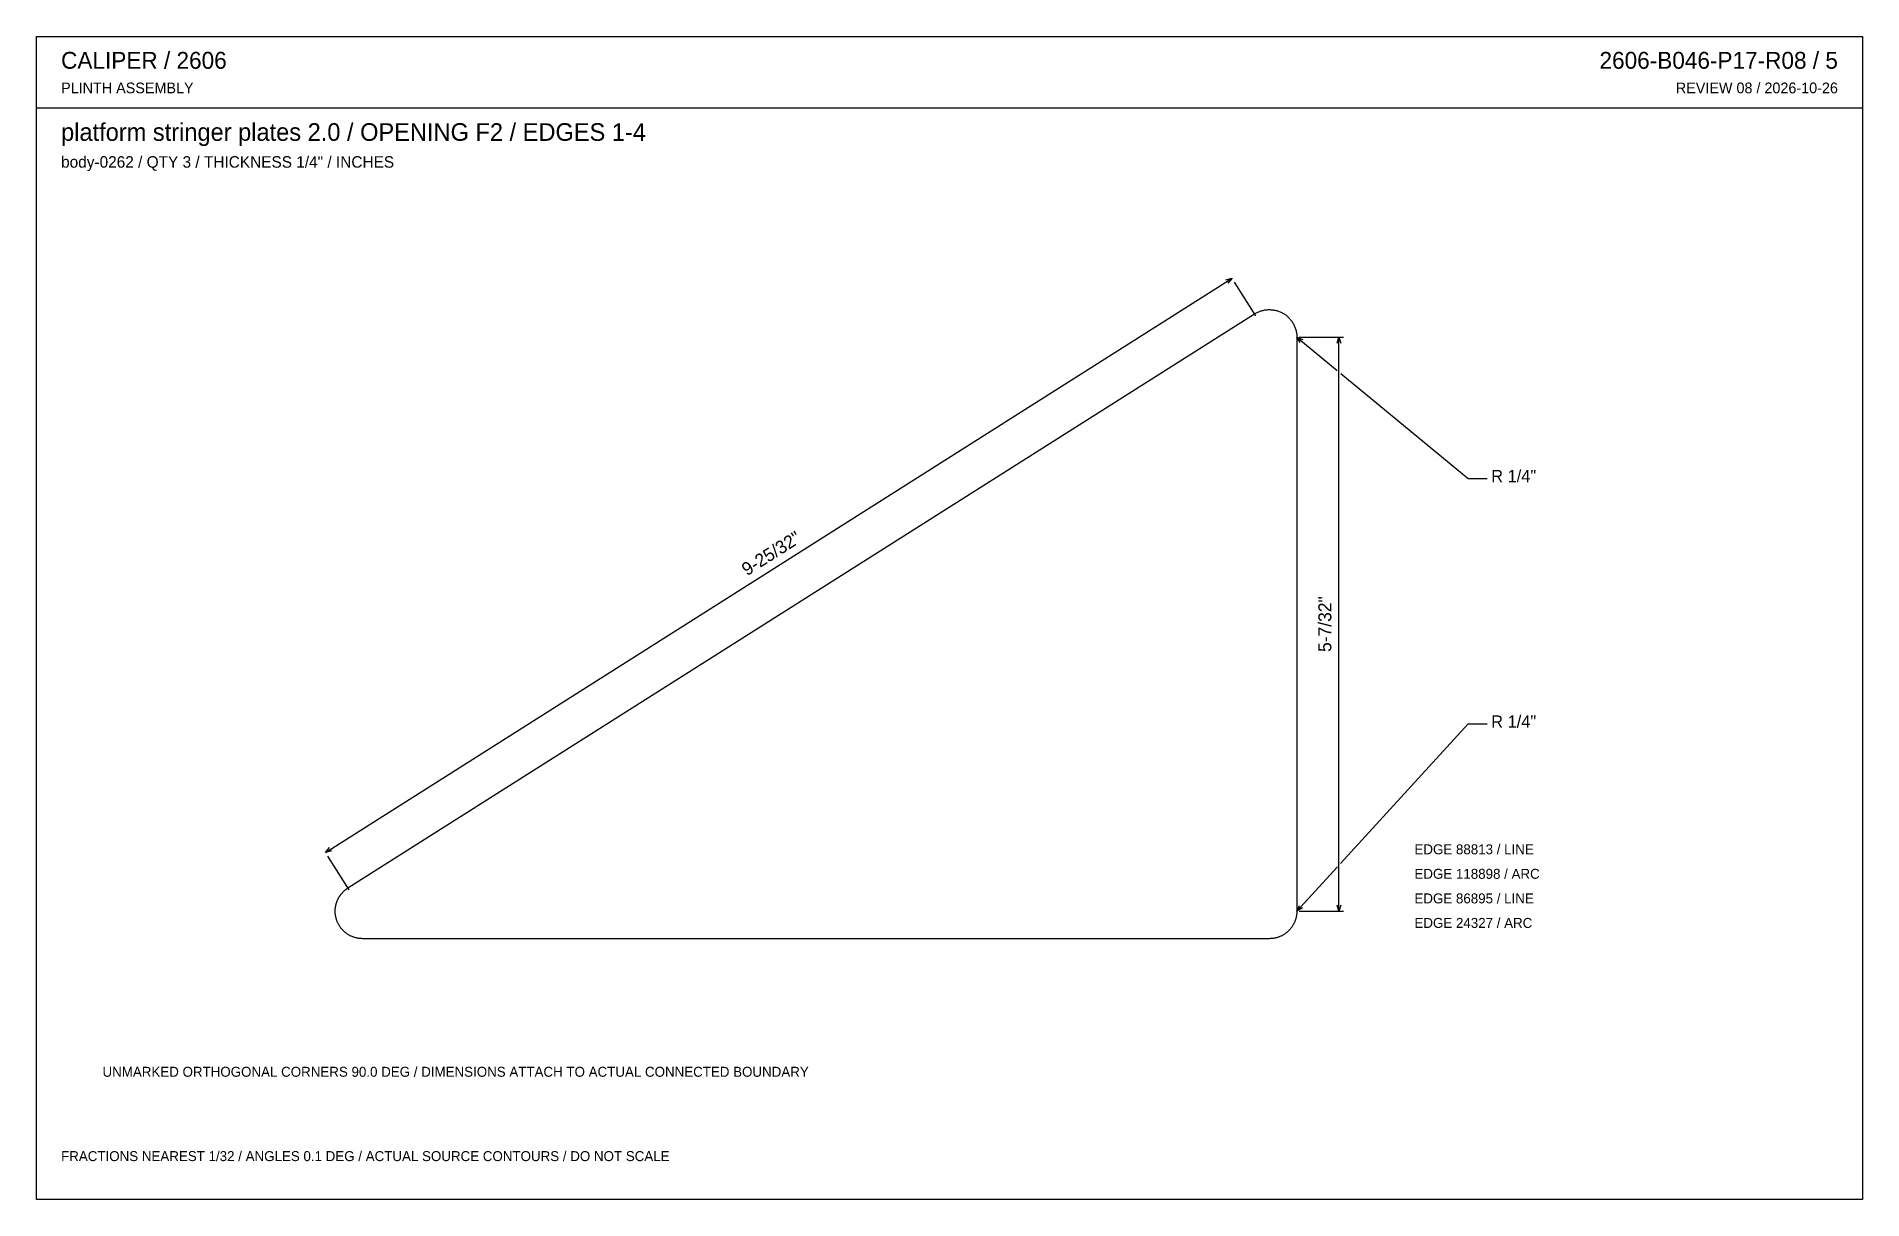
# Model space of a CAD drawing. Header units: inches. Extents: x 0.5 to 33.5, y 0.5 to 21.5.
import ezdxf
from ezdxf.enums import TextEntityAlignment as Align

# ---------------------------------------------------------------- set-up
doc = ezdxf.new("R2010")
doc.units = ezdxf.units.IN
doc.header["$MEASUREMENT"] = 0

msp = doc.modelspace()

# ---------------------------------------------------------------- linework, layer by layer
at = {"layer": 'ANNOTATION'}
for p, q in [((5.702, 6.757), (22.116, 17.152)), ((22.003, 17.121), (22.116, 17.152)), ((22.116, 17.152), (22.04, 17.063)), ((22.547, 16.471), (22.16, 17.081)), ((23.288, 16.086), (24.019, 15.482)), ((23.351, 15.989), (23.288, 16.086)), ((23.288, 16.086), (23.395, 16.042)), ((23.329, 16.086), (24.135, 16.086)), ((24.017, 15.975), (24.051, 16.086)), ((24.051, 5.692), (24.051, 16.086)), ((24.051, 16.086), (24.086, 15.975)), ((24.084, 15.429), (26.389, 13.528)), ((26.389, 13.528), (26.736, 13.528)), ((24.08, 6.558), (26.389, 9.083)), ((26.389, 9.083), (26.736, 9.083)), ((5.702, 6.757), (5.777, 6.846)), ((5.814, 6.787), (5.702, 6.757)), ((6.133, 6.077), (5.746, 6.687)), ((23.288, 5.692), (24.023, 6.496)), ((23.288, 5.692), (23.337, 5.797)), ((23.388, 5.75), (23.288, 5.692)), ((23.329, 5.692), (24.135, 5.692)), ((24.051, 5.692), (24.017, 5.803)), ((24.086, 5.803), (24.051, 5.692))]:
    msp.add_line(p, q, dxfattribs=at)
at = {"layer": 'OUTLINE'}
for p, q in [((0.472, 21.528), (33.528, 21.528)), ((0.472, 0.472), (0.472, 21.528)), ((33.528, 21.528), (33.528, 0.472)), ((0.472, 20.236), (33.528, 20.236)), ((22.553, 16.523), (22.568, 16.531)), ((22.568, 16.531), (22.583, 16.538)), ((22.583, 16.538), (22.598, 16.545)), ((22.598, 16.545), (22.613, 16.551)), ((22.613, 16.551), (22.629, 16.556)), ((22.629, 16.556), (22.644, 16.561)), ((22.644, 16.561), (22.66, 16.566)), ((22.66, 16.566), (22.677, 16.57)), ((22.677, 16.57), (22.693, 16.574)), ((22.693, 16.574), (22.709, 16.577)), ((22.709, 16.577), (22.725, 16.579)), ((22.725, 16.579), (22.742, 16.581)), ((22.742, 16.581), (22.758, 16.582)), ((22.758, 16.582), (22.775, 16.583)), ((22.775, 16.583), (22.792, 16.583)), ((22.792, 16.583), (22.808, 16.583)), ((22.808, 16.583), (22.825, 16.582)), ((22.825, 16.582), (22.841, 16.581)), ((22.841, 16.581), (22.858, 16.579)), ((22.858, 16.579), (22.874, 16.576)), ((22.874, 16.576), (22.89, 16.573)), ((22.89, 16.573), (22.907, 16.57)), ((22.907, 16.57), (22.923, 16.565)), ((22.923, 16.565), (22.939, 16.561)), ((22.939, 16.561), (22.954, 16.555)), ((22.954, 16.555), (22.97, 16.55)), ((22.97, 16.55), (22.985, 16.543)), ((22.985, 16.543), (23, 16.537)), ((23, 16.537), (23.015, 16.529)), ((23.015, 16.529), (23.03, 16.522)), ((6.11, 6.112), (22.524, 16.506)), ((22.524, 16.506), (22.538, 16.515)), ((22.538, 16.515), (22.553, 16.523)), ((23.03, 16.522), (23.044, 16.513)), ((23.044, 16.513), (23.059, 16.505)), ((23.059, 16.505), (23.072, 16.496)), ((23.072, 16.496), (23.086, 16.486)), ((23.086, 16.486), (23.099, 16.476)), ((23.099, 16.476), (23.112, 16.465)), ((23.112, 16.465), (23.124, 16.454)), ((23.124, 16.454), (23.136, 16.443)), ((23.136, 16.443), (23.148, 16.431)), ((23.148, 16.431), (23.16, 16.419)), ((23.16, 16.419), (23.17, 16.407)), ((23.17, 16.407), (23.181, 16.394)), ((23.181, 16.394), (23.191, 16.381)), ((23.191, 16.381), (23.201, 16.367)), ((23.201, 16.367), (23.21, 16.353)), ((23.21, 16.353), (23.218, 16.339)), ((23.218, 16.339), (23.227, 16.325)), ((23.227, 16.325), (23.234, 16.31)), ((23.234, 16.31), (23.242, 16.295)), ((23.242, 16.295), (23.248, 16.28)), ((23.248, 16.28), (23.254, 16.264)), ((23.254, 16.264), (23.26, 16.249)), ((23.26, 16.249), (23.265, 16.233)), ((23.265, 16.233), (23.27, 16.217)), ((23.27, 16.217), (23.274, 16.201)), ((23.274, 16.201), (23.278, 16.185)), ((23.278, 16.185), (23.281, 16.169)), ((23.281, 16.169), (23.283, 16.152)), ((23.283, 16.152), (23.285, 16.136)), ((23.285, 16.136), (23.286, 16.119)), ((23.286, 16.119), (23.287, 16.103)), ((23.287, 16.103), (23.288, 16.086)), ((23.288, 16.086), (23.288, 5.692)), ((5.948, 5.945), (5.953, 5.952)), ((5.953, 5.952), (5.957, 5.958)), ((5.957, 5.958), (5.961, 5.965)), ((5.961, 5.965), (5.965, 5.971)), ((5.965, 5.971), (5.97, 5.978)), ((5.97, 5.978), (5.974, 5.984)), ((5.974, 5.984), (5.979, 5.991)), ((5.979, 5.991), (5.984, 5.997)), ((5.984, 5.997), (5.988, 6.003)), ((5.988, 6.003), (5.993, 6.009)), ((5.993, 6.009), (5.998, 6.015)), ((5.998, 6.015), (6.004, 6.021)), ((6.004, 6.021), (6.009, 6.027)), ((6.009, 6.027), (6.014, 6.032)), ((6.014, 6.032), (6.02, 6.038)), ((6.02, 6.038), (6.025, 6.044)), ((6.025, 6.044), (6.031, 6.049)), ((6.031, 6.049), (6.036, 6.054)), ((6.036, 6.054), (6.042, 6.06)), ((6.042, 6.06), (6.048, 6.065)), ((6.048, 6.065), (6.054, 6.07)), ((6.054, 6.07), (6.06, 6.075)), ((6.06, 6.075), (6.066, 6.08)), ((6.066, 6.08), (6.072, 6.085)), ((6.072, 6.085), (6.078, 6.09)), ((6.078, 6.09), (6.084, 6.094)), ((6.084, 6.094), (6.091, 6.099)), ((6.091, 6.099), (6.097, 6.103)), ((6.097, 6.103), (6.104, 6.108)), ((6.104, 6.108), (6.11, 6.112)), ((5.879, 5.707), (5.88, 5.715)), ((5.879, 5.7), (5.879, 5.707)), ((5.879, 5.692), (5.879, 5.7)), ((5.879, 5.68), (5.879, 5.692)), ((5.88, 5.667), (5.879, 5.68)), ((5.88, 5.723), (5.881, 5.731)), ((5.88, 5.715), (5.88, 5.723)), ((5.88, 5.655), (5.88, 5.667)), ((5.881, 5.643), (5.88, 5.655)), ((5.881, 5.739), (5.882, 5.746)), ((5.881, 5.731), (5.881, 5.739)), ((5.883, 5.631), (5.881, 5.643)), ((5.882, 5.746), (5.883, 5.754)), ((5.883, 5.754), (5.884, 5.762)), ((5.884, 5.619), (5.883, 5.631)), ((5.884, 5.762), (5.885, 5.77)), ((5.885, 5.77), (5.887, 5.777)), ((5.887, 5.777), (5.888, 5.785)), ((5.888, 5.785), (5.889, 5.793)), ((5.889, 5.793), (5.891, 5.8)), ((5.891, 5.8), (5.893, 5.808)), ((5.893, 5.808), (5.895, 5.815)), ((5.895, 5.815), (5.897, 5.823)), ((5.897, 5.823), (5.899, 5.831)), ((5.899, 5.831), (5.901, 5.838)), ((5.901, 5.838), (5.903, 5.846)), ((5.903, 5.846), (5.906, 5.853)), ((5.906, 5.853), (5.909, 5.86)), ((5.909, 5.86), (5.911, 5.868)), ((5.911, 5.868), (5.914, 5.875)), ((5.914, 5.875), (5.917, 5.882)), ((5.917, 5.882), (5.92, 5.889)), ((5.92, 5.889), (5.923, 5.897)), ((5.923, 5.897), (5.927, 5.904)), ((5.927, 5.904), (5.93, 5.911)), ((5.93, 5.911), (5.933, 5.918)), ((5.933, 5.918), (5.937, 5.925)), ((5.937, 5.925), (5.941, 5.931)), ((5.941, 5.931), (5.945, 5.938)), ((5.945, 5.938), (5.948, 5.945)), ((23.284, 5.631), (23.282, 5.619)), ((23.285, 5.643), (23.284, 5.631)), ((23.286, 5.655), (23.285, 5.643)), ((23.287, 5.667), (23.286, 5.655)), ((23.288, 5.692), (23.287, 5.68)), ((23.287, 5.68), (23.287, 5.667)), ((5.886, 5.607), (5.884, 5.619)), ((5.889, 5.595), (5.886, 5.607)), ((5.891, 5.583), (5.889, 5.595)), ((5.894, 5.571), (5.891, 5.583)), ((5.897, 5.559), (5.894, 5.571)), ((5.901, 5.547), (5.897, 5.559)), ((5.904, 5.536), (5.901, 5.547)), ((5.908, 5.524), (5.904, 5.536)), ((5.912, 5.513), (5.908, 5.524)), ((5.917, 5.501), (5.912, 5.513)), ((5.922, 5.49), (5.917, 5.501)), ((5.927, 5.479), (5.922, 5.49)), ((5.932, 5.468), (5.927, 5.479)), ((5.938, 5.457), (5.932, 5.468)), ((5.944, 5.447), (5.938, 5.457)), ((5.95, 5.436), (5.944, 5.447)), ((5.956, 5.426), (5.95, 5.436)), ((5.963, 5.415), (5.956, 5.426)), ((5.97, 5.405), (5.963, 5.415)), ((5.977, 5.395), (5.97, 5.405)), ((5.984, 5.386), (5.977, 5.395)), ((5.992, 5.376), (5.984, 5.386)), ((6, 5.367), (5.992, 5.376)), ((6.008, 5.358), (6, 5.367)), ((6.016, 5.349), (6.008, 5.358)), ((6.025, 5.34), (6.016, 5.349)), ((6.033, 5.332), (6.025, 5.34)), ((6.042, 5.323), (6.033, 5.332)), ((6.052, 5.315), (6.042, 5.323)), ((6.061, 5.307), (6.052, 5.315)), ((6.07, 5.3), (6.061, 5.307)), ((6.08, 5.292), (6.07, 5.3)), ((6.09, 5.285), (6.08, 5.292)), ((23.087, 5.292), (23.077, 5.285)), ((23.096, 5.3), (23.087, 5.292)), ((23.106, 5.307), (23.096, 5.3)), ((23.115, 5.315), (23.106, 5.307)), ((23.124, 5.323), (23.115, 5.315)), ((23.133, 5.332), (23.124, 5.323)), ((23.142, 5.34), (23.133, 5.332)), ((23.15, 5.349), (23.142, 5.34)), ((23.159, 5.358), (23.15, 5.349)), ((23.167, 5.367), (23.159, 5.358)), ((23.175, 5.376), (23.167, 5.367)), ((23.182, 5.386), (23.175, 5.376)), ((23.19, 5.395), (23.182, 5.386)), ((23.197, 5.405), (23.19, 5.395)), ((23.204, 5.415), (23.197, 5.405)), ((23.21, 5.426), (23.204, 5.415)), ((23.217, 5.436), (23.21, 5.426)), ((23.223, 5.447), (23.217, 5.436)), ((23.229, 5.457), (23.223, 5.447)), ((23.234, 5.468), (23.229, 5.457)), ((23.24, 5.479), (23.234, 5.468)), ((23.245, 5.49), (23.24, 5.479)), ((23.25, 5.501), (23.245, 5.49)), ((23.254, 5.513), (23.25, 5.501)), ((23.258, 5.524), (23.254, 5.513)), ((23.262, 5.536), (23.258, 5.524)), ((23.266, 5.547), (23.262, 5.536)), ((23.27, 5.559), (23.266, 5.547)), ((23.273, 5.571), (23.27, 5.559)), ((23.275, 5.583), (23.273, 5.571)), ((23.278, 5.595), (23.275, 5.583)), ((23.28, 5.607), (23.278, 5.595)), ((23.282, 5.619), (23.28, 5.607)), ((6.1, 5.278), (6.09, 5.285)), ((6.11, 5.272), (6.1, 5.278)), ((6.121, 5.265), (6.11, 5.272)), ((6.131, 5.259), (6.121, 5.265)), ((6.142, 5.253), (6.131, 5.259)), ((6.153, 5.248), (6.142, 5.253)), ((6.164, 5.242), (6.153, 5.248)), ((6.175, 5.237), (6.164, 5.242)), ((6.186, 5.232), (6.175, 5.237)), ((6.197, 5.228), (6.186, 5.232)), ((6.209, 5.224), (6.197, 5.228)), ((6.22, 5.22), (6.209, 5.224)), ((6.232, 5.216), (6.22, 5.22)), ((6.244, 5.212), (6.232, 5.216)), ((6.256, 5.209), (6.244, 5.212)), ((6.267, 5.207), (6.256, 5.209)), ((6.279, 5.204), (6.267, 5.207)), ((6.291, 5.202), (6.279, 5.204)), ((6.303, 5.2), (6.291, 5.202)), ((6.315, 5.198), (6.303, 5.2)), ((6.328, 5.197), (6.315, 5.198)), ((6.34, 5.196), (6.328, 5.197)), ((6.352, 5.195), (6.34, 5.196)), ((6.364, 5.195), (6.352, 5.195)), ((6.376, 5.194), (6.364, 5.195)), ((22.79, 5.194), (6.376, 5.194)), ((22.803, 5.195), (22.79, 5.194)), ((22.815, 5.195), (22.803, 5.195)), ((22.827, 5.196), (22.815, 5.195)), ((22.839, 5.197), (22.827, 5.196)), ((22.851, 5.198), (22.839, 5.197)), ((22.863, 5.2), (22.851, 5.198)), ((22.875, 5.202), (22.863, 5.2)), ((22.887, 5.204), (22.875, 5.202)), ((22.899, 5.207), (22.887, 5.204)), ((22.911, 5.209), (22.899, 5.207)), ((22.923, 5.212), (22.911, 5.209)), ((22.935, 5.216), (22.923, 5.212)), ((22.946, 5.22), (22.935, 5.216)), ((22.958, 5.224), (22.946, 5.22)), ((22.969, 5.228), (22.958, 5.224)), ((22.981, 5.232), (22.969, 5.228)), ((22.992, 5.237), (22.981, 5.232)), ((23.003, 5.242), (22.992, 5.237)), ((23.014, 5.248), (23.003, 5.242)), ((23.025, 5.253), (23.014, 5.248)), ((23.035, 5.259), (23.025, 5.253)), ((23.046, 5.265), (23.035, 5.259)), ((23.056, 5.272), (23.046, 5.265)), ((23.067, 5.278), (23.056, 5.272)), ((23.077, 5.285), (23.067, 5.278)), ((33.528, 0.472), (0.472, 0.472))]:
    msp.add_line(p, q, dxfattribs=at)

# ---------------------------------------------------------------- texts
at = {"layer": 'ANNOTATION'}
for s, height, p in [('CALIPER / 2606', 0.30556, (0.917, 20.944)), ('PLINTH ASSEMBLY', 0.19444, (0.917, 20.5)), ('platform stringer plates 2.0 / OPENING F2 / EDGES 1-4', 0.31944, (0.917, 19.639)), ('body-0262 / QTY 3 / THICKNESS 1/4" / INCHES', 0.20833, (0.917, 19.153)), ('R 1/4"', 0.2222, (26.806, 13.458)), ('R 1/4"', 0.2222, (26.806, 9.014)), ('EDGE 88813 / LINE', 0.18056, (25.417, 6.722)), ('EDGE 118898 / ARC', 0.18056, (25.417, 6.278)), ('EDGE 86895 / LINE', 0.18056, (25.417, 5.833)), ('EDGE 24327 / ARC', 0.18056, (25.417, 5.389)), ('UNMARKED ORTHOGONAL CORNERS 90.0 DEG / DIMENSIONS ATTACH TO ACTUAL CONNECTED BOUNDARY', 0.18056, (1.667, 2.694)), ('FRACTIONS NEAREST 1/32 / ANGLES 0.1 DEG / ACTUAL SOURCE CONTOURS / DO NOT SCALE', 0.18056, (0.917, 1.167))]:
    msp.add_text(s, height=height, dxfattribs=at).set_placement(p)
for s, height, p in [('2606-B046-P17-R08 / 5', 0.30556, (33.083, 20.944)), ('REVIEW 08 / 2026-10-26', 0.19444, (33.083, 20.5))]:
    msp.add_text(s, height=height, dxfattribs=at).set_placement(p, align=Align.RIGHT)
for s, rotation, p in [('9-25/32"', 32.3446, (13.834, 12.072)), ('5-7/32"', 90, (23.913, 10.889))]:
    msp.add_text(s, height=0.2361, rotation=rotation, dxfattribs=at).set_placement(p, align=Align.CENTER)

doc.saveas('drawing.dxf')
